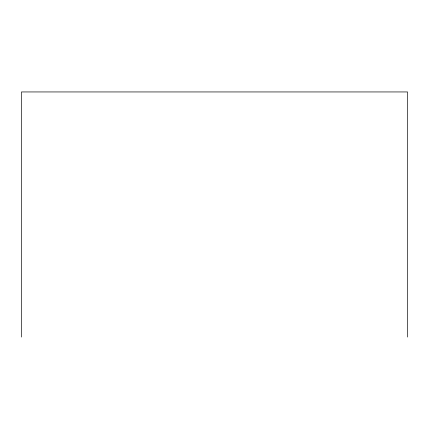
<?xml version="1.0" encoding="UTF-8"?>
<svg xmlns="http://www.w3.org/2000/svg" width="429" height="429" viewBox="0 0 429 429"><rect width="100%" height="100%" fill="white"/><g stroke="black" fill="none" stroke-linecap="round" stroke-linejoin="round"><path stroke-width="0.64" d="M407.55 337.055L407.55 91.945L21.45 91.945L21.45 337.055"/></g></svg>
